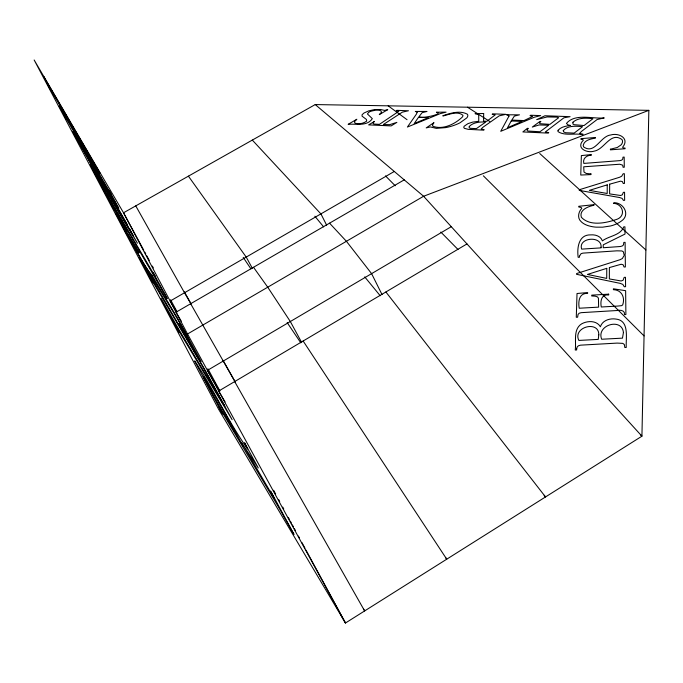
<?xml version="1.0" encoding="UTF-8"?>
<svg xmlns="http://www.w3.org/2000/svg" width="683" height="683" viewBox="0 0 683 683"><rect width="100%" height="100%" fill="white"/><g stroke="black" fill="none" stroke-linecap="round" stroke-linejoin="round"><path stroke-width="1.02" d="M306.01 550.105L345.453 623.024L187.526 333.996L123.521 212.789L315.23 104.567L648.85 110.347L641.926 436.189L345.453 623.024L218.654 409.339L34.15 59.976L123.521 212.789L143.746 250.183M466.976 243.925L218.697 391.043L225.108 401.928M451.284 226.688L207.41 370.391L219.627 391.146M187.526 333.996L423.597 196.26L648.85 110.347M404.216 179.86L176.026 312.216L181.294 321.189M394.287 171.459L170.144 301.075L176.615 312.114M467.496 107.205L489.788 121.497M388.183 105.831L407.042 119.696M315.23 104.567L423.597 196.26L641.926 436.189L640.432 434.67M539.724 153.504L645.879 249.978M483.351 175.804L644.052 335.916M385.502 175.898L395.226 185.767M440.825 232.058L458.02 249.508M329.556 223.17L346.418 241.295L371.603 273.644L382.019 294.569M252.309 140.083L320.976 213.984M314.872 216.229L323.622 226.867M364.722 276.888L380.218 295.748M544.172 495.295L545.529 496.942L385.886 291.974M253.504 267.275L267.736 287.202L290.326 321.531L301.69 342.516M188.414 176.154L246.273 257.175M243.208 257.406L250.951 268.889M287.167 322.589L300.802 342.815M445.547 557.43L446.733 559.198L303.141 341.005M184.512 292.768L190.941 303.875M235.14 381.951L190.659 303.73M234.662 381.575L364.637 610.935L363.595 609.082M184.299 291.778L191.086 303.79M223.059 360.368L235.131 381.737M127.627 225.031L87.834 155.989A61.265 0.922 60 0 0 75.915 136.156L72.927 131.674L103.637 186.724L137.403 243.216L110.39 195.184L76.889 138.709L100.008 179.877L133.339 235.994L129.557 228.796M135.763 205.882L184.572 292.862M246.221 257.081L252.326 268.274M144.762 252.053L145.769 253.922M146.785 255.792L149.312 260.471M152.343 266.08L153.359 267.949M170.554 299.735L177.128 311.883M207.871 368.718L219.9 390.941M273.635 490.274L275.659 494.014M278.698 499.623L279.706 501.493M282.745 507.102L283.752 508.972M288.303 517.381L289.319 519.251M290.326 521.12L291.342 522.99M292.35 524.86L293.366 526.73M294.373 528.599L295.389 530.469M298.42 536.078L299.427 537.948M301.963 542.626L304.994 548.236M320.925 213.881L326.636 225.168M610.406 149.21L610.406 149.842L625.065 148.732L625.065 148.1L623.101 147.878L622.623 147.238C630.033 138.231 618.619 132.536 610.713 134.978C600.323 136.071 594.876 154.853 583.658 146.922L583.205 145.351C584.366 140.015 590.88 138.905 595.422 138.128L595.431 137.505L580.951 138.632L580.926 139.247L582.847 139.537L583.299 140.211C575.479 148.313 587.252 153.453 594.201 151.131C604.446 149.509 610.585 131.17 622 139.58A13.079 7.009 -6.2 0 1 621.052 144.907L617.278 147.494L610.406 149.21M608.673 294.16L608.673 294.988C601.202 293.955 600.178 301.493 601.279 306.991L617.543 306.078L621.539 305.668L622.665 304.959C625.286 297.634 621.778 289.891 613.385 289.686L613.385 288.798L625.637 290.693L625.893 314.53L624.527 314.607C625.244 310.347 620.138 309.783 617.091 310.517L581.19 312.669L579.193 313.224L578.074 314.393L577.622 317.194L576.281 317.262L577.024 293.511L587.628 292.563L587.611 293.434C579.03 292.862 578.066 301.681 579.227 308.229L598.632 307.137L598.428 298.189L597.505 296.934L595.235 296.157L591.709 295.97L591.726 295.141L608.673 294.16M609.373 267.582L609.338 278.929L621.163 280.986L623.109 280.218L624.168 277.366L625.483 277.289L625.585 286.681L624.262 286.766L622.836 284.41L620.224 283.377L576.546 274.31L576.572 273.559L620.147 259.677L622.392 258.498L623.955 255.681L625.252 255.596L625.372 266.951L624.066 267.027L623.092 264.739L621.12 264.253L609.373 267.582M609.654 184.179L609.62 193.895L620.565 195.492L622.358 194.809L623.34 192.35L624.561 192.264L624.646 200.298L623.417 200.384L622.111 198.394L619.694 197.549L579.269 190.403L579.286 189.754L619.626 177.256L621.709 176.214L623.161 173.772L624.356 173.687L624.467 183.42L623.255 183.505L622.358 181.558L620.531 181.166L609.654 184.179M606.769 268.342L606.709 278.408L587.44 274.446L606.769 268.342M607.247 184.862L607.196 193.485L589.352 190.369L607.247 184.862M483.675 113.515L483.581 121.164L486.791 121.301L495.192 114.915L492.144 114.266L492.75 113.848L505.89 114.326L499.222 115.837L483.146 127.106L481.139 129.01L484.213 129.702L483.598 130.146L468.256 129.343L464.338 128.31L463.766 127.397L464.116 126.27L467.932 123.657L472.696 122.103L478.749 121.284L478.723 115.239L478.126 114.42L475.061 113.643L483.675 113.515M593.971 204.661L593.962 205.25C588.345 206.411 578.928 209.826 581.361 217.271C590.146 226.713 606.726 222.931 617.534 219.064C626.311 215.222 622.469 203.645 613.436 203.321L614.102 202.68C623.852 202.689 630.657 215.145 621.163 221.198A22.829 13.131 -6.1 0 1 610.619 225.962L602.637 227.174L596.063 227.157A25.245 14.505 -6.1 0 1 587.406 225.399A21.711 12.49 -6.2 0 1 581.37 221.864C577.033 218.278 578.27 212.046 581.779 208.358L581.182 207.504L578.732 206.966L578.757 206.3L593.971 204.661M590.94 173.909L590.932 174.592L580.755 175.044L581.37 155.587L591.358 154.58L591.35 155.237C586.74 155.109 582.445 158.465 583.803 163.416L619.951 160.616L621.684 160.129L622.683 159.207L622.998 157.167L624.177 157.073L624.288 167.207L623.101 167.292L622.657 165.166L619.72 164.236L583.709 166.797L583.999 172.039L586.287 173.465L590.94 173.909M576.665 348.714L576.631 349.961L575.248 350.029C576.426 341.645 572.875 329.368 581.609 323.87C587.423 320.626 596.66 320.276 600.383 326.773C602.38 320.353 609.842 318.124 615.895 319.055C629.786 320.532 625.696 338.102 626.251 347.434L624.851 347.502L624.313 344.488L622.776 343.37L617.159 343.097L580.507 345.163L578.399 345.794L577.126 347.041L576.665 348.714M579.474 256.176L579.44 257.243L578.168 257.32C576.913 248.108 578.45 234.491 590.675 234.884C595.286 234.474 600.733 236.053 602.406 240.877C608.758 235.883 620.71 235.498 623.681 226.901L624.936 226.816L625.013 234.073L603.26 244.821L603.234 247.741L620.429 246.503L622.341 245.948L623.468 244.898L623.827 242.422L625.107 242.337L625.235 254.383L623.946 254.46L623.434 251.882L621.965 250.951L616.851 250.832L582.975 253.12L581.062 253.675L579.474 256.176M601.083 247.203L601.057 247.878L581.677 249.116C577.681 237.445 602.082 235.242 601.083 247.203M417.228 112.038L416.459 114.044L407.418 127.038L440.168 113.66L446.093 112.14L436.428 112.217C444.992 113.959 419.388 119.414 419.183 116.426L422.154 112.652L427.003 111.449L415.307 111.44L417.228 112.038M563.27 130.59L563.569 131.819L565.507 132.733L574.147 133.108L582.582 126.654C576.187 126.107 567.915 125.245 563.27 130.59M598.803 334.832L598.231 339.408L578.851 340.424C572.286 327.046 599.076 319.934 598.803 334.832M623.434 332.57L622.469 338.145L601.663 339.238C596.046 324.946 622.042 317.364 623.434 332.57M558.088 130.282L557.943 131.563C564.79 136.216 574.796 132.92 582.514 134.671L583.12 134.201L579.594 133.458L581.446 131.443L597.13 119.516L604.224 117.928C592.801 119.107 575.069 113.028 566.446 123.444L567.957 124.852L570.373 125.45C566.053 126.065 561.085 126.773 558.088 130.282M432.595 124.733L432.774 126.201C442.96 130.188 455.356 123.922 462.639 116.733L462.98 115.325C457.738 110.672 449.038 114.496 443.062 115.999L442.729 115.743C450.396 113.216 459.804 110.1 467.377 114.215A19.107 6.309 -14.3 0 1 466.771 117.92L459.924 122.846A21.156 6.984 -14.4 0 1 453.008 125.706A18.21 6.019 -14.4 0 1 445.529 127.627L436.343 128.361L430.358 126.936L426.209 127.9L433.961 122.641L432.595 124.733M354.477 121.634L354.921 123.136C358.763 124.622 363.493 123.469 366.728 121.087L366.395 119.431L362.058 116.161L362.11 114.701L363.971 113.019L368.726 110.868L374.788 109.502L380.653 109.502L384.529 110.407L387.748 109.656L379.296 114.616L381.541 112.217L380.866 110.825A11.141 3.509 -15.3 0 0 375.257 110.262C372.653 110.919 368.598 111.107 367.463 113.984L372.32 118.646C367.061 126.748 355.809 123.546 348.151 124.315L356.85 119.252L354.477 121.634M373.063 122.752L373.277 123.768L374.122 124.05L379.406 124.366L398.829 111.312L396.208 110.74L396.814 110.339L408.485 110.766L402.347 112.157L383.317 124.545L389.651 124.665L396.874 122.377L391.163 125.911L368.632 124.887L374.497 121.403L373.063 122.752M508.92 116.221L500.724 131.324L534.405 117.203L540.663 115.598L530.614 115.231L530.025 115.666L532.629 116.443L524.006 120.575L511.772 120.088L514.376 116.093L519.498 114.829L506.615 114.804L508.835 115.436L508.92 116.221M572.952 122.223L572.9 124.007L574.172 124.699L584.059 125.527L592.912 118.748C586.296 117.886 578.262 117.467 572.952 122.223M469.298 126.415L469.11 127.542L470.194 128.327L476.392 128.617L485.75 122.026C480.106 121.762 473.507 122.18 469.298 126.415M527.37 129.48L527.011 130.197L527.814 131.016L539.954 131.759L548.722 125.245L539.058 124.955L532.305 127.064L539.997 121.42L540.876 121.454L539.493 122.991L540.005 123.708L549.9 124.366L558.668 117.707L556.833 117.109L547.057 116.947L536.684 119.653L544.932 115.76L570.092 116.673L563.927 117.8L545.316 131.964L548.773 132.639L548.159 133.1L522.845 131.939L527.396 128.327L528.326 128.37L527.37 129.48M511.217 120.976L507.563 127.678L522.077 121.412L511.217 120.976M418.534 117.263L414.188 123.589L428.326 117.655L418.534 117.263M224.707 406.248L178.989 329.684L161.128 298.386L177.486 329.266L179.458 332.621L176.59 327.089L232.126 419.695L205.805 371.407L139.323 257.209L151.191 279.62L153.086 282.822L150.627 278.092L200.785 363.023L224.707 406.248M219.234 407.196L222.59 414.026L194.664 360.897C213.736 389.395 227.772 421.035 247.656 448.996L244.557 442.763L258.276 467.992L241.68 442.712L274.301 498.522L270.511 491.086L272.372 494.219L293.98 534.43L279.296 508.391L219.234 407.196M152.044 275.377C141.91 263.16 135.029 247.622 127.286 233.603L139.093 252.872L116.119 213.659C135.883 253.419 160.625 290.044 182.899 328.199A43.311 0.751 60.1 0 1 189.225 340.211L178.869 323.477L201.169 361.512L176.897 317.151L152.044 275.377M65.781 117.672L65.44 117.339L66.43 119.26L59.276 106.036L87.304 151.831L50.055 88.636L43.592 76.419L99.598 172.628L100.162 173.678L71.288 126.586L110.825 193.921L109.271 190.967L110.697 193.4L118.774 208.426L65.781 117.672M155.109 276.359L102.851 187.612L97.9 178.041L104.951 189.686L90.335 164.697L111.773 205.182L126.995 231.136L106.599 194.681L167.215 298.556L153.094 272.534L155.109 276.359M203.833 377.332L203.312 376.717L212.55 394.424L243.285 446.323L223.204 409.937L203.833 377.332"/></g></svg>
